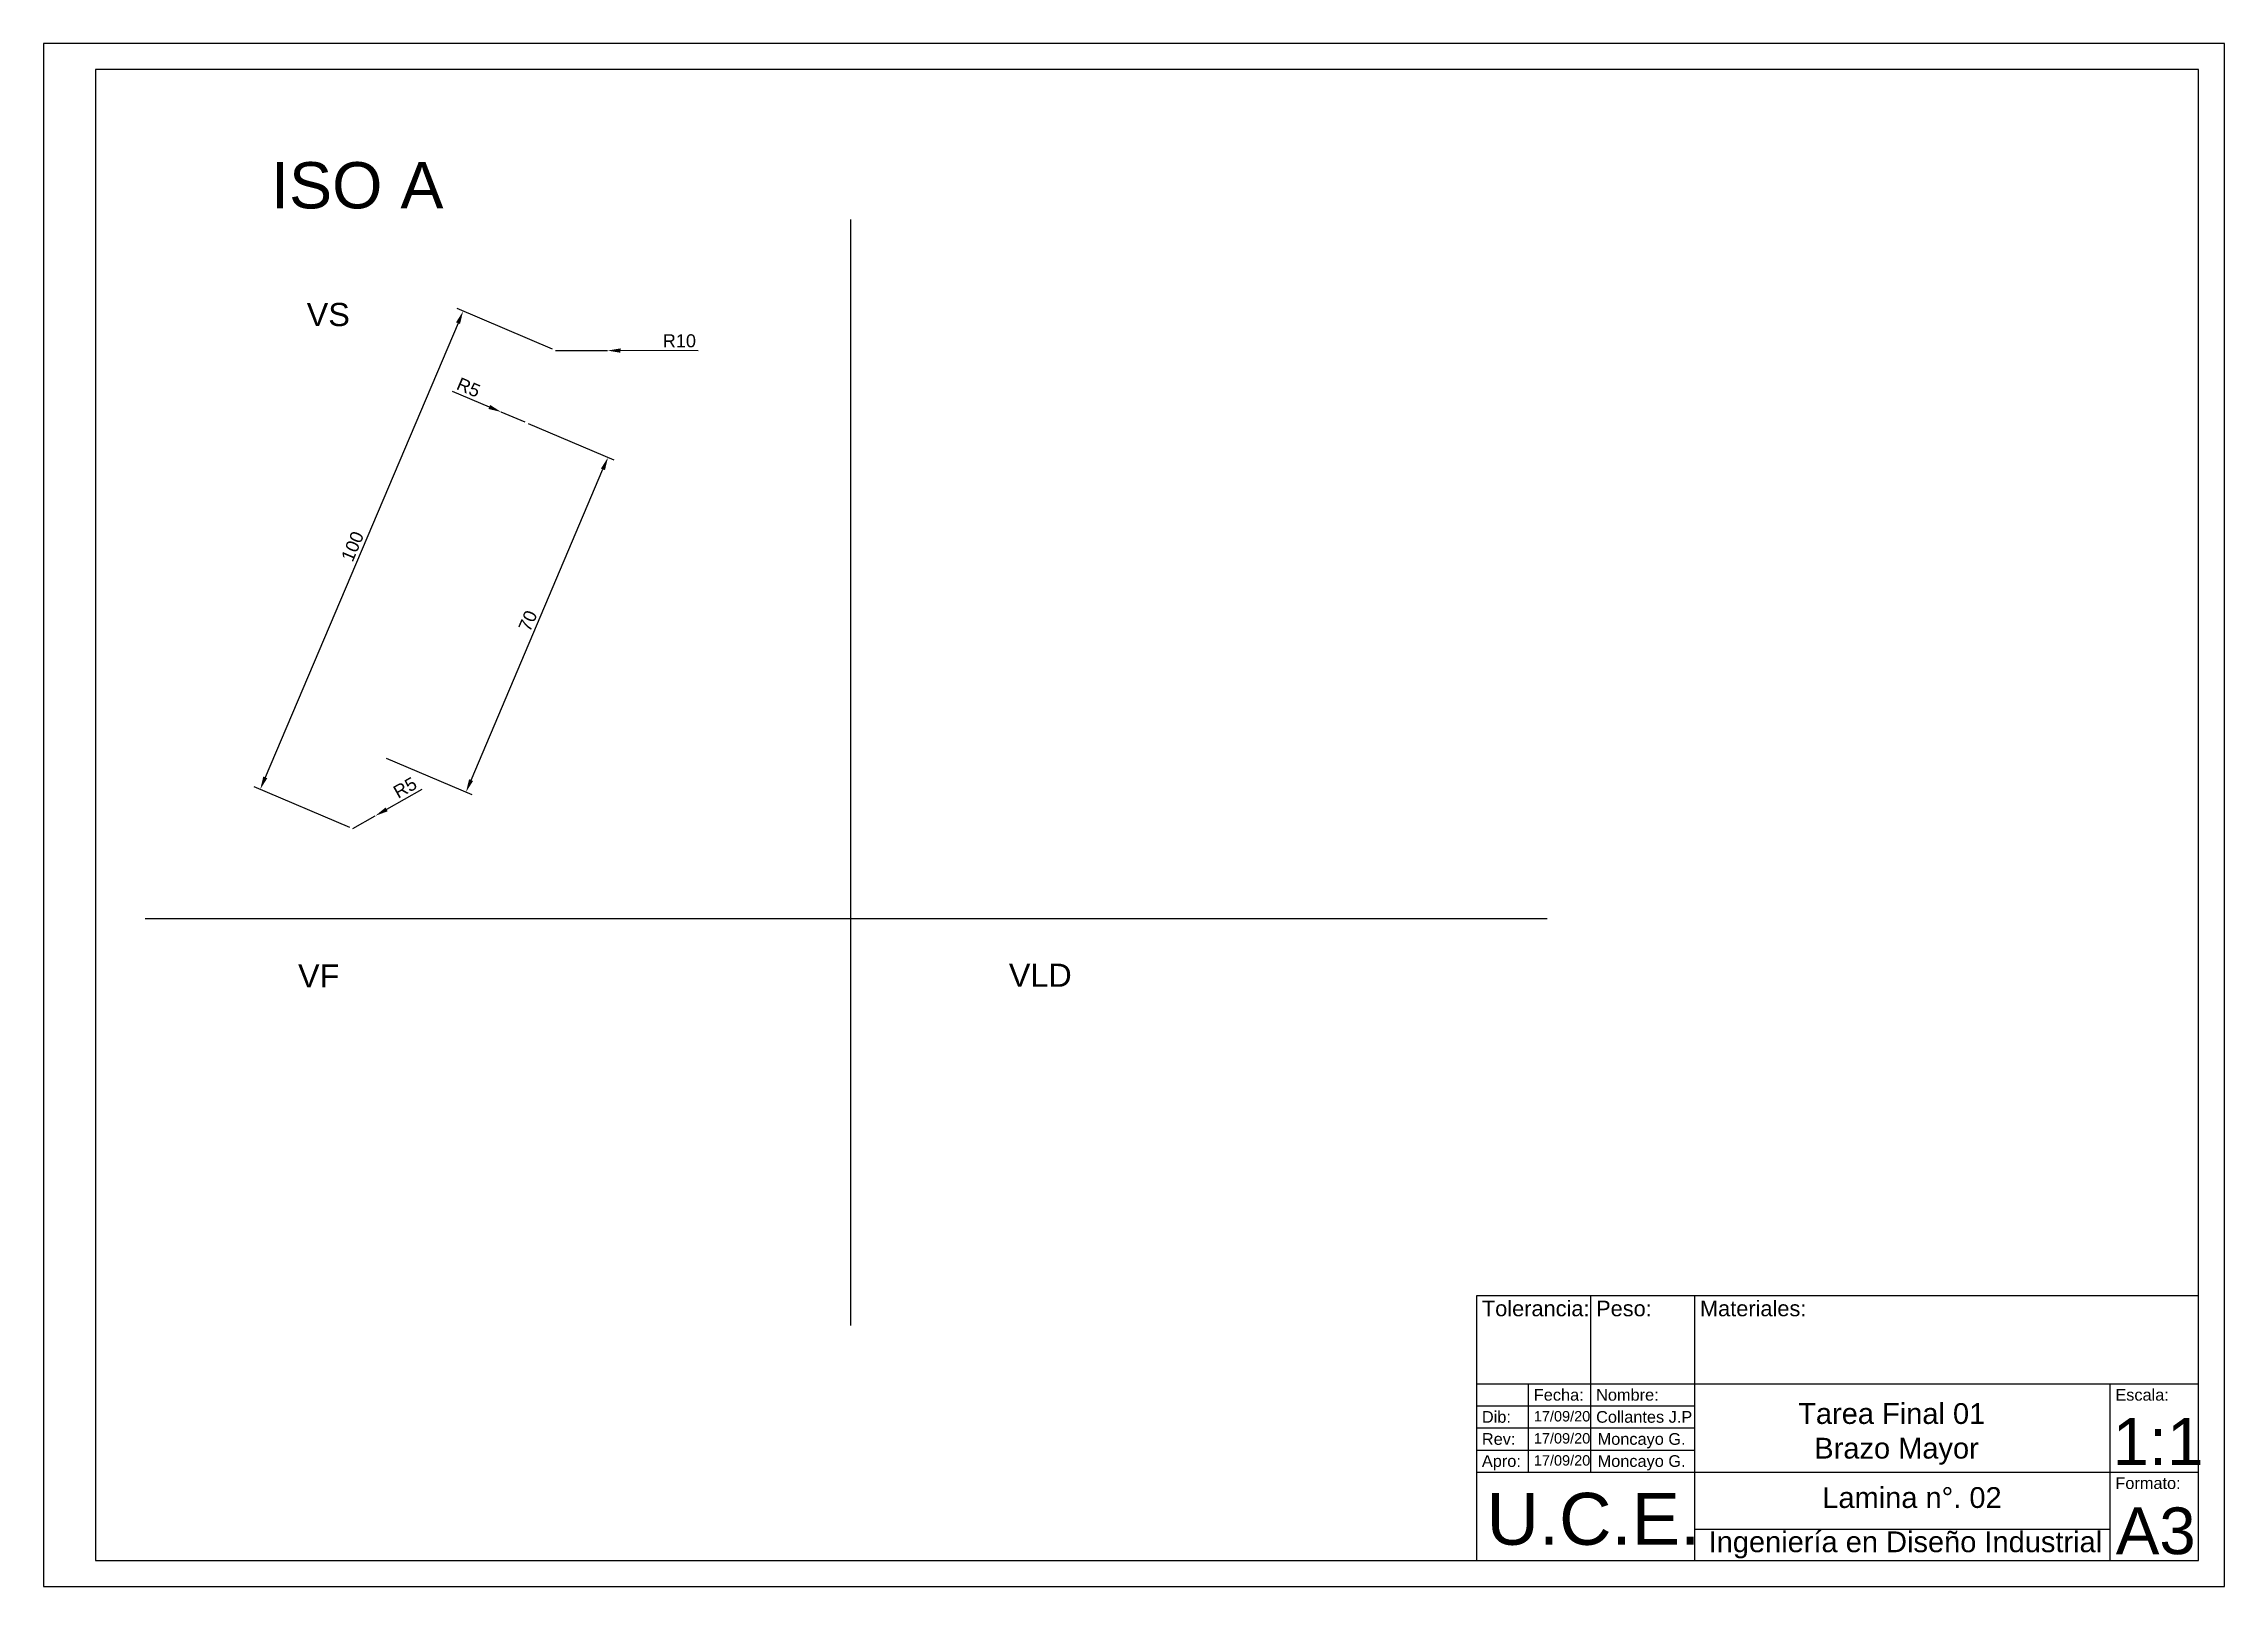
# Paper-space layout 'BrazoMayor' of a CAD drawing. Header units: inches, sheet in millimetres. Extents: x 0 to 420, y 0 to 297.
import ezdxf

# ---------------------------------------------------------------- set-up
doc = ezdxf.new("R2010")
doc.units = ezdxf.units.IN
doc.header["$MEASUREMENT"] = 0
doc.layers.add('Cotas', color=172, linetype='Continuous', lineweight=9)
doc.styles.get("Standard").update_dxf_attribs({"font": 'arial.ttf'})
doc.dimstyles.new('ISO-25', dxfattribs={"dimtxt": 2.5, "dimasz": 2.5, "dimexe": 1.25, "dimexo": 0.625, "dimtad": 1, "dimdec": 3, "dimtxsty": 'Standard', "dimcen": 2.5, "dimadec": 0, "dimazin": 0, "dimtfac": 1, "dimtdec": 3, "dimtmove": 0, "dimatfit": 3, "dimfxl": 1, "dimarcsym": 0})

# ---------------------------------------------------------------- blocks, each defined once
blk = doc.blocks.new('*D35')
at = {"layer": 'Cotas', "color": 0, "lineweight": -2, "transparency": 16777216}
for p, q in [((98.6, 237.93), (108.6, 237.91)), ((126.05, 237.87), (111.1, 237.9))]:
    blk.add_line(p, q, dxfattribs=at)
at = {"layer": 'Cotas', "color": 0, "transparency": 16777216}
blk.add_solid([(111.11, 238.32), (111.1, 237.49), (108.6, 237.91)], dxfattribs=at)
at = {"layer": 'Defpoints', "color": 0, "transparency": 16777216}
for p in [(98.6, 237.93), (108.6, 237.91)]:
    blk.add_point(p, dxfattribs=at)
at = {"layer": 'Cotas', "color": 0, "transparency": 16777216, "insert": (122.44, 239.78), "char_height": 2.5, "attachment_point": 5, "rotation": 359.8757}
blk.add_mtext('R10', dxfattribs=at)
blk = doc.blocks.new('*D36')
at = {"layer": 'Cotas', "color": 0, "lineweight": -2, "transparency": 16777216}
for p, q in [((78.66, 230.1), (85.84, 227.05)), ((92.74, 224.12), (88.14, 226.08))]:
    blk.add_line(p, q, dxfattribs=at)
at = {"layer": 'Cotas', "color": 0, "transparency": 16777216}
blk.add_solid([(86, 227.44), (85.68, 226.67), (88.14, 226.08)], dxfattribs=at)
at = {"layer": 'Defpoints', "color": 0, "transparency": 16777216}
for p in [(88.14, 226.08), (92.74, 224.12)]:
    blk.add_point(p, dxfattribs=at)
at = {"layer": 'Cotas', "color": 0, "transparency": 16777216, "insert": (81.84, 230.81), "char_height": 2.5, "attachment_point": 5, "rotation": 337}
blk.add_mtext('R5', dxfattribs=at)
blk = doc.blocks.new('*D37')
at = {"layer": 'Cotas', "color": 0, "lineweight": -2, "transparency": 16777216}
for p, q in [((72.85, 153.42), (66.06, 149.57)), ((59.53, 145.88), (63.88, 148.34))]:
    blk.add_line(p, q, dxfattribs=at)
at = {"layer": 'Cotas', "color": 0, "transparency": 16777216}
blk.add_solid([(65.85, 149.94), (66.26, 149.21), (63.88, 148.34)], dxfattribs=at)
at = {"layer": 'Defpoints', "color": 0, "transparency": 16777216}
for p in [(63.88, 148.34), (59.53, 145.88)]:
    blk.add_point(p, dxfattribs=at)
at = {"layer": 'Cotas', "color": 0, "transparency": 16777216, "insert": (69.61, 153.76), "char_height": 2.5, "attachment_point": 5, "rotation": 29.5084}
blk.add_mtext('R5', dxfattribs=at)
blk = doc.blocks.new('*D38')
at = {"layer": 'Cotas', "color": 0, "lineweight": -2, "transparency": 16777216}
for p, q in [((93.32, 223.88), (109.85, 216.86)), ((82.32, 155.22), (107.72, 215.05)), ((65.97, 159.44), (82.5, 152.43))]:
    blk.add_line(p, q, dxfattribs=at)
at = {"layer": 'Cotas', "color": 0, "transparency": 16777216}
for points in [[(107.34, 215.21), (108.11, 214.89), (108.7, 217.35)], [(81.94, 155.38), (82.71, 155.05), (81.35, 152.92)]]:
    blk.add_solid(points, dxfattribs=at)
at = {"layer": 'Defpoints', "color": 0, "transparency": 16777216}
for p in [(92.74, 224.12), (108.7, 217.35), (65.39, 159.69)]:
    blk.add_point(p, dxfattribs=at)
at = {"layer": 'Cotas', "color": 0, "transparency": 16777216, "insert": (93.27, 185.88), "char_height": 2.5, "attachment_point": 5, "rotation": 67}
blk.add_mtext('70', dxfattribs=at)
blk = doc.blocks.new('*D39')
at = {"layer": 'Cotas', "color": 0, "lineweight": -2, "transparency": 16777216}
for p, q in [((98.03, 238.17), (79.64, 245.98)), ((79.81, 243.19), (42.69, 155.74)), ((58.96, 146.12), (40.57, 153.93))]:
    blk.add_line(p, q, dxfattribs=at)
at = {"layer": 'Cotas', "color": 0, "transparency": 16777216}
for points in [[(79.43, 243.35), (80.2, 243.03), (80.79, 245.49)], [(42.31, 155.91), (43.08, 155.58), (41.72, 153.44)]]:
    blk.add_solid(points, dxfattribs=at)
at = {"layer": 'Defpoints', "color": 0, "transparency": 16777216}
for p in [(98.6, 237.93), (41.72, 153.44), (59.53, 145.88)]:
    blk.add_point(p, dxfattribs=at)
at = {"layer": 'Cotas', "color": 0, "transparency": 16777216, "insert": (59.5, 200.21), "char_height": 2.5, "attachment_point": 5, "rotation": 67}
blk.add_mtext('100', dxfattribs=at)

psp = doc.layouts.new('BrazoMayor')

# ---------------------------------------------------------------- linework, layer by layer
for p, q in [((420, 297), (0, 297)), ((0, 297), (0, 0)), ((420, 0), (420, 297)), ((415, 292), (10, 292)), ((10, 292), (10, 5)), ((415, 5), (415, 292)), ((155.4061, 263.1407), (155.4061, 50.2395)), ((154.5896, 128.5167), (19.5896, 128.5167)), ((289.5896, 128.5167), (154.5896, 128.5167)), ((276, 56), (415, 56)), ((276, 5), (276, 56)), ((298, 22), (298, 56)), ((318, 5), (318, 56)), ((276, 39), (415, 39)), ((286, 22), (286, 39)), ((398, 5), (398, 39)), ((276, 34.75), (318, 34.75)), ((276, 30.5), (318, 30.5)), ((276, 26.25), (318, 26.25)), ((276, 22), (415, 22)), ((318, 11), (398, 11)), ((10, 5), (415, 5)), ((276, 8), (276, 8)), ((276, 8), (276, 8)), ((0, 0), (420, 0))]:
    psp.add_line(p, q)

# ---------------------------------------------------------------- texts
for s, height, p in [('ISO A', 8.91222, (43.8048, 265.2763, 4786.9812)), ('VS', 4.45611, (50.672, 242.6269, 2393.4906)), ('VF', 4.45611, (49.0076, 115.3051, 2393.4906)), ('VLD', 4.45611, (185.9009, 115.426, 2393.4906))]:
    psp.add_text(s, height=height).set_placement(p)
at = {"attachment_point": 1}
for s, width, insert, char_height in [('Tolerancia:', 22, (277, 55), 3), ('Peso:', 22, (299, 55), 3), ('Materiales:', 22, (319, 55), 3), ('Fecha:', 22, (287, 38), 2.25), ('Nombre:', 22, (299, 38), 2.25), ('Escala:', 22, (399, 38), 2.25), ('Dib:', 22, (277, 33.75), 2.25), ('Collantes J.P', 22, (299, 33.75), 2.25), ('    Tarea Final 01  ^J      Brazo Mayor', 78.095234, (331.7079, 35.2712), 4), ('Rev:', 22, (277, 29.5), 2.25), ('1:1', 38.123989, (398.4784, 32.3819), 9), ('Apro:', 22, (277, 25.25), 2.25), ('Formato:', 22, (399, 21), 2.25), ('U.C.E.', 38.123989, (277.9, 18), 10), ('Lamina n°. 02', 78.095234, (342.5631, 19.0972), 4), ('A3', 38.123989, (399.0906, 15.197), 9), ('Ingeniería en Diseño Industrial', 78.095234, (320.6715, 10.579), 4)]:
    psp.add_mtext_dynamic_manual_height_columns(s, width=width, gutter_width=12.5, heights=[0], dxfattribs=dict(at, insert=insert, char_height=char_height))
at = {"ltscale": 0.01, "attachment_point": 1}
for s, insert, char_height in [('17/09/20', (287, 33.75), 2), ('17/09/20', (287, 29.5), 2), ('Moncayo G.', (299.2875, 29.5), 2.25), ('17/09/20', (287, 25.25), 2), ('Moncayo G.', (299.2875, 25.25), 2.25)]:
    psp.add_mtext_dynamic_manual_height_columns(s, width=22, gutter_width=12.5, heights=[0], dxfattribs=dict(at, insert=insert, char_height=char_height))

# ---------------------------------------------------------------- dimensions: what is measured, and where the dimension line sits
at = {"layer": 'Cotas'}
for p1, p2, distance, picture, middle in [((98.6046, 237.9307), (59.5315, 145.8803), -19.3518, '*D39', (59.5043, 200.2098)), ((65.3924, 159.6878), (92.7436, 224.1232), -17.3329, '*D38', (93.2728, 185.8759))]:
    dim = psp.add_aligned_dim(p1=p1, p2=p2, distance=distance, dimstyle='ISO-25', override={"dimlfac": -1}, dxfattribs=at)
    dim.commit()
    dim.dimension.update_dxf_attribs({"geometry": picture, "text_midpoint": middle})
dim = psp.add_radius_dim(center=(98.6046, 237.9307), mpoint=(108.6046, 237.9091), dimstyle='ISO-25', override={"dimlfac": -1}, dxfattribs=at)
dim.commit()
dim.dimension.update_dxf_attribs({"geometry": '*D35', "text_midpoint": (122.4406, 237.8791), "dimtype": 164})
for center, mpoint, picture, middle in [((92.7436, 224.1232), (88.1411, 226.0768), '*D36', (81.0992, 229.0659)), ((59.5315, 145.8803), (63.8829, 148.343), '*D37', (70.5406, 152.1111))]:
    dim = psp.add_radius_dim(center=center, mpoint=mpoint, dimstyle='ISO-25', override={"dimlfac": -1}, dxfattribs=at)
    dim.commit()
    dim.dimension.update_dxf_attribs({"geometry": picture, "text_midpoint": middle})

doc.saveas('drawing.dxf')
